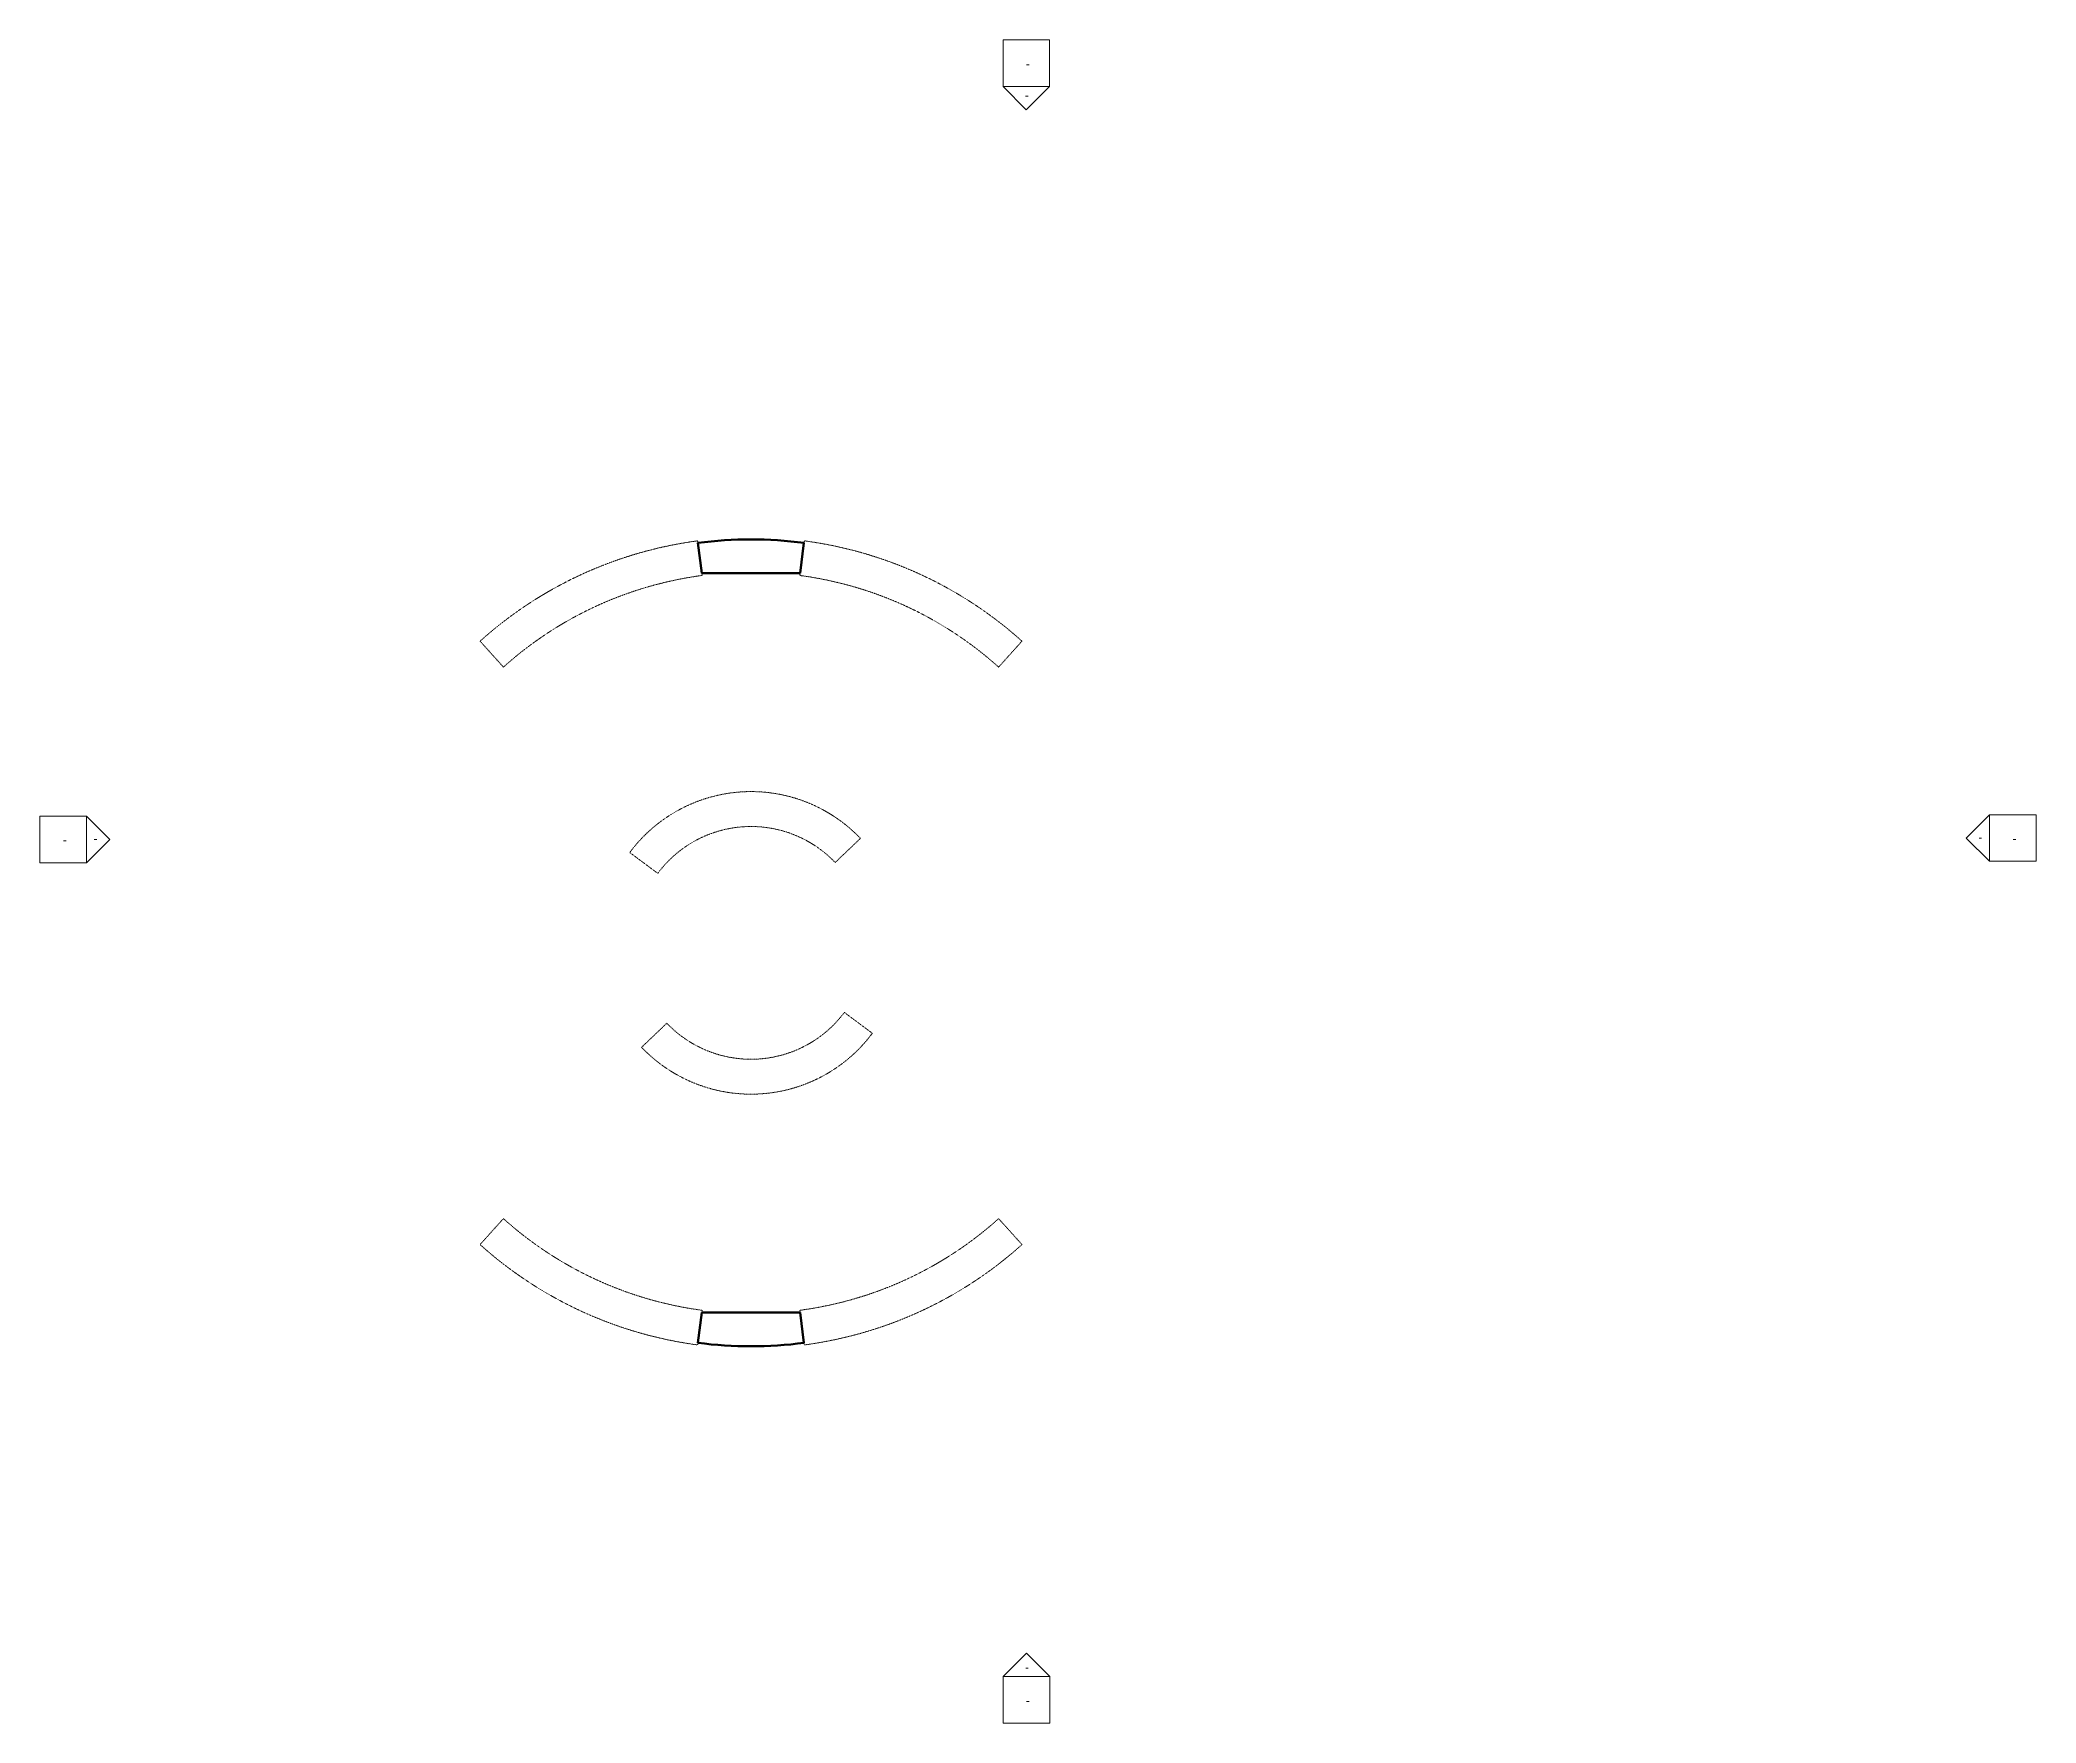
# Model space of a CAD drawing. Header units: inches. Extents: x -1067 to 992, y -835 to 901.
import ezdxf

# ---------------------------------------------------------------- set-up
doc = ezdxf.new("R2010")
doc.units = ezdxf.units.IN
doc.header["$MEASUREMENT"] = 0
doc.linetypes.add('Overhead 1_16_', pattern=[0.101562, 0.0625, -0.039062])
for name, color, linetype, lineweight in [('A-ANNO-SYMB', 6, 'Continuous', 9), ('A-FLOR-OTLN', 6, 'Continuous', 13), ('A-SECT-MBND', 5, 'Overhead 1_16_', 9)]:
    doc.layers.add(name, color=color, linetype=linetype, lineweight=lineweight)

# ---------------------------------------------------------------- blocks, each defined once
blk = doc.blocks.new('Elevation - Detail Number-151647-Arena O Ring')
at = {"layer": 'A-ANNO-SYMB'}
for p, q in [((-0.25, -0.25), (-0.25, 0.25)), ((-0.25, 0.25), (0.25, 0.25)), ((0.25, 0.25), (0.25, -0.25)), ((0.25, -0.25), (-0.25, -0.25))]:
    blk.add_line(p, q, dxfattribs=at)
blk = doc.blocks.new('Elevation - Detail Number-151370-Arena O Ring')
at = {"layer": 'A-ANNO-SYMB'}
for p, q in [((0, 0.25), (-0.25, 0)), ((0.25, 0), (0, 0.25)), ((-0.25, 0), (0.25, 0))]:
    blk.add_line(p, q, dxfattribs=at)
blk = doc.blocks.new('Elevation - Detail Number-V1-Arena O Ring')
at = {"layer": 'A-ANNO-SYMB'}
for p, q in [((0, 0.25), (-0.25, 0)), ((0.25, 0), (0, 0.25)), ((-0.25, 0), (0.25, 0))]:
    blk.add_line(p, q, dxfattribs=at)

msp = doc.modelspace()

# ---------------------------------------------------------------- linework, layer by layer
at = {"layer": 'A-FLOR-OTLN', "lineweight": 50}
for p, q in [((-384.2, 351), (-388.1, 382.3)), ((-278.8, 382.3), (-282.6, 351)), ((-282.6, 351), (-384.2, 351)), ((-388.1, -442.5), (-384.2, -411.2)), ((-384.2, -411.2), (-282.6, -411.2)), ((-282.6, -411.2), (-278.8, -442.5))]:
    msp.add_line(p, q, dxfattribs=at)
for start, end in [(82.4491, 97.5509), (262.4491, 277.5509)]:
    msp.add_arc((-333.4, -30.1), 416, start, end, dxfattribs=at)
at = {"layer": 'A-SECT-MBND'}
for p, q in [((-383.8, 348.8), (-388.5, 384.5)), ((-278.3, 384.5), (-283, 348.8)), ((-588.8, 254.3), (-612.9, 281.1)), ((-53.9, 281.1), (-78, 254.3)), ((-429.6, 41.6), (-458.5, 63.1)), ((-246.6, 52.8), (-220.6, 77.6)), ((-237.2, -101.8), (-208.3, -123.3)), ((-420.2, -112.9), (-446.3, -137.8)), ((-612.9, -341.2), (-588.8, -314.5)), ((-78, -314.5), (-53.9, -341.2)), ((-388.5, -444.7), (-383.8, -409)), ((-283, -409), (-278.3, -444.7))]:
    msp.add_line(p, q, dxfattribs=at)
for radius, start, end in [(418.2, 97.5726, 131.9294), (418.2, 48.0706, 82.4274), (382.2, 97.5726, 131.9294), (382.2, 48.0706, 82.4274), (156, 43.6536, 143.2984), (120, 43.6536, 143.2984), (120, 223.6536, 323.2984), (156, 223.6536, 323.2984), (382.2, 228.0706, 262.4274), (382.2, 277.5726, 311.9294), (418.2, 228.0706, 262.4274), (418.2, 277.5726, 311.9294)]:
    msp.add_arc((-333.4, -30.1), radius, start, end, dxfattribs=at)

# ---------------------------------------------------------------- block references
at = {"layer": 'A-ANNO-SYMB', "xscale": 95.99999999999994, "yscale": 95.99999999999994, "zscale": 95.99999999999994}
for name, p in [('Elevation - Detail Number-151647-Arena O Ring', (-49.5, 877)), ('Elevation - Detail Number-151647-Arena O Ring', (-1042.8, 76.6)), ('Elevation - Detail Number-151647-Arena O Ring', (968, 78)), ('Elevation - Detail Number-151370-Arena O Ring', (-49.3, -786.6)), ('Elevation - Detail Number-151647-Arena O Ring', (-49.3, -810.6))]:
    msp.add_blockref(name, p, dxfattribs=at)
at = {"layer": 'A-ANNO-SYMB', "extrusion": (0, 0, -1), "xscale": 95.99999999999994, "yscale": 95.99999999999994, "zscale": 95.99999999999994}
for p, rotation in [((49.5, 853), 180), ((1018.8, 76.6), 90.00000000000038)]:
    msp.add_blockref('Elevation - Detail Number-V1-Arena O Ring', p, dxfattribs=dict(at, rotation=rotation))
at = {"layer": 'A-ANNO-SYMB', "xscale": 95.99999999999994, "yscale": 95.99999999999994, "zscale": 95.99999999999994, "rotation": 90}
msp.add_blockref('Elevation - Detail Number-151370-Arena O Ring', (944, 78), dxfattribs=at)

# ---------------------------------------------------------------- next in the draw order: texts
at = {"layer": 'A-ANNO-SYMB', "char_height": 8.852, "width": 4.86, "attachment_point": 2, "line_spacing_factor": 0.938532, "bg_fill": 3, "box_fill_scale": 1.25, "bg_fill_color": 0, "bg_fill_transparency": 0}
for insert in [(-47.9, 880.8), (-49, 848.3), (-1041.2, 80.4), (-1009.4, 81.9), (934.5, 83.2), (969.6, 81.8), (-48.8, -772.4), (-47.8, -806.8)]:
    msp.add_mtext('\\fArial|b0|i0|c0|p34|;-', dxfattribs=dict(at, insert=insert))

doc.saveas('drawing.dxf')
